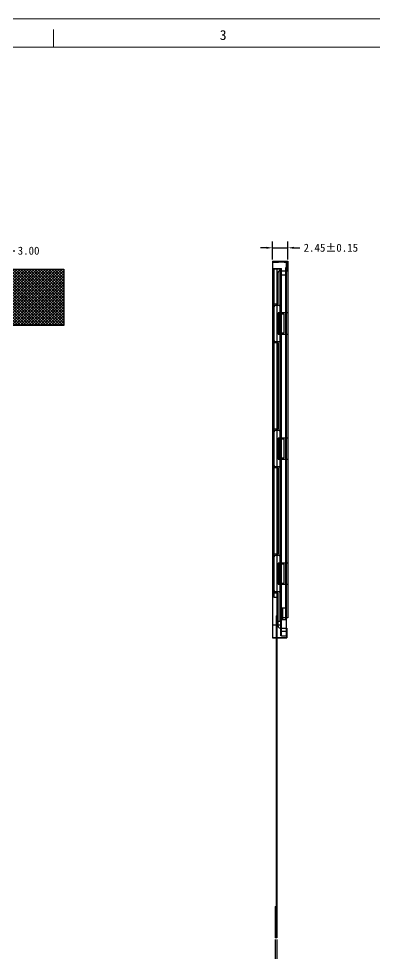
# Model space of a CAD drawing. Header units: millimetres. Extents: x 1912 to 2236, y 228 to 453.
# Drawn here: x 2015.6 to 2072.4, y 303.6 to 453.1 of the extents above; entities that cross this region are included whole.
import ezdxf

# ---------------------------------------------------------------- set-up
doc = ezdxf.new("R2010")
doc.units = ezdxf.units.MM
doc.layers.add('BL', color=255, linetype='Continuous')
doc.styles.get("Standard").update_dxf_attribs({"font": 'txt', "bigfont": 'gbcbig.shx'})
doc.styles.add('宋', font='')
doc.styles.add('宋体', font='')
doc.styles.get('宋').set_extended_font_data('SimSun')
doc.styles.get('宋体').set_extended_font_data('SimSun')
doc.dimstyles.new('ISO-25$0', dxfattribs={"dimscale": 0.8, "dimtxt": 1.6, "dimasz": 1.2, "dimexe": 1.25, "dimexo": 0.3, "dimtad": 0, "dimzin": 1, "dimdsep": 46, "dimtxsty": 'Standard', "dimcen": 2, "dimclrd": 3, "dimclre": 3, "dimclrt": 3, "dimadec": 0, "dimazin": 0, "dimtfac": 1, "dimtmove": 0, "dimatfit": 3, "dimfxl": 0, "dimlwd": -1, "dimarcsym": 0})

# ---------------------------------------------------------------- blocks, each defined once
blk = doc.blocks.new('*D3')
at = {"layer": 'BL', "color": 3, "lineweight": -2}
for p, q in [((2056.13, 414.57), (2056.13, 417.44)), ((2058.58, 414.57), (2058.58, 417.44))]:
    blk.add_line(p, q, dxfattribs=at)
at = {"layer": 'BL', "color": 3}
for p, q in [((2055.17, 416.44), (2054.21, 416.44)), ((2056.13, 416.44), (2058.58, 416.44)), ((2059.54, 416.44), (2060.5, 416.44))]:
    blk.add_line(p, q, dxfattribs=at)
for points in [[(2055.17, 416.28), (2055.17, 416.6), (2056.13, 416.44)], [(2059.54, 416.6), (2059.54, 416.28), (2058.58, 416.44)]]:
    blk.add_solid(points, dxfattribs=at)
at = {"layer": 'Defpoints', "color": 0}
for p in [(2058.58, 416.44), (2056.13, 414.33), (2058.58, 414.33)]:
    blk.add_point(p, dxfattribs=at)
at = {"layer": 'BL', "color": 7, "insert": (2065.45, 416.44), "char_height": 1.28, "attachment_point": 5, "style": '宋'}
blk.add_mtext('2.45%%P0.15', dxfattribs=at)
blk = doc.blocks.new('zw$5F51')
blk.add_line((0, 41.18), (0, -19.08))
at = {"ltscale": 5}
for p, q in [((0, 40.98), (0.95, 40.98)), ((0.95, 41.18), (0.95, 40.98)), ((1.35, 41.18), (1.85, 40.98)), ((1.85, 40.98), (2.3, 40.98)), ((0, 39.96), (1.42, 39.96)), ((1.42, 38.98), (2.1, 38.98)), ((2.1, 40.16), (2.25, 40.16)), ((2.3, 39.63), (2.25, 39.63)), ((1.42, -14.28), (2.1, -14.28)), ((2.25, -16.23), (1.42, -16.23)), ((0, -17), (1.35, -17)), ((2.3, -17.53), (2.25, -17.53)), ((2.25, -18.06), (1.42, -18.06))]:
    blk.add_line(p, q, dxfattribs=at)
at = {"color": 7}
for p, q in [((2.25, -18.78), (2.25, 40.98)), ((2.3, 39.63), (2.3, 41.18)), ((1.42, -18.78), (1.42, 39.96)), ((2.1, -16.23), (2.1, 40.16)), ((2.1, 6.68), (2.3, 6.68)), ((1.62, -16.23), (1.62, -14.28)), ((2.3, -17.53), (2.3, -19.08)), ((2.3, -19.08), (2.3, -17.53)), ((2.3, -19.08), (0, -19.08)), ((1.42, -18.78), (2.3, -18.78))]:
    blk.add_line(p, q, dxfattribs=at)
at = {"color": 5}
blk.add_line((1.35, -18.78), (1.35, 39.96), dxfattribs=at)
at = {"color": 5, "ltscale": 5}
blk.add_line((1.42, -18.78), (1.35, -18.78), dxfattribs=at)
blk.add_lwpolyline([(0, 41.18), (2.3, 41.18)])
blk = doc.blocks.new('werazdf')
at = {"color": 6, "ltscale": 5}
for p, q in [((1527.04, -2654.26), (1529.24, -2654.26)), ((1527.04, -2654.41), (1527.04, -2654.26)), ((1527.04, -2654.41), (1529.09, -2654.41)), ((1529.09, -2654.41), (1529.09, -2655.91)), ((1529.24, -2654.26), (1529.24, -2711.32)), ((1529.24, -2655.91), (1528.04, -2655.91)), ((1528.04, -2707.37), (1528.04, -2711.32)), ((1529.24, -2711.32), (1528.04, -2711.32))]:
    blk.add_line(p, q, dxfattribs=at)
at = {"color": 6}
for p, q in [((1528.04, -2661.17), (1528.04, -2655.91)), ((1527.04, -2666.97), (1527.04, -2661.57)), ((1527.84, -2661.37), (1527.24, -2661.37)), ((1529.24, -2662.57), (1527.69, -2662.57)), ((1527.69, -2662.57), (1527.69, -2665.97)), ((1527.69, -2665.97), (1529.24, -2665.97)), ((1527.84, -2667.17), (1527.24, -2667.17)), ((1528.04, -2681.17), (1528.04, -2667.37)), ((1527.04, -2686.97), (1527.04, -2681.57)), ((1527.84, -2681.37), (1527.24, -2681.37)), ((1529.24, -2682.57), (1527.69, -2682.57)), ((1527.69, -2682.57), (1527.69, -2685.97)), ((1527.69, -2685.97), (1529.24, -2685.97)), ((1527.84, -2687.17), (1527.24, -2687.17)), ((1528.04, -2701.17), (1528.04, -2687.37)), ((1527.04, -2706.97), (1527.04, -2701.57)), ((1527.84, -2701.37), (1527.24, -2701.37)), ((1529.24, -2702.57), (1527.69, -2702.57)), ((1527.69, -2702.57), (1527.69, -2705.97)), ((1527.69, -2705.97), (1529.24, -2705.97)), ((1527.84, -2707.17), (1527.24, -2707.17))]:
    blk.add_line(p, q, dxfattribs=at)
for centre, start, end in [((1527.24, -2661.57), 90, 180), ((1527.84, -2661.17), 270, 0), ((1527.24, -2666.97), 180, 270), ((1527.84, -2667.37), 0, 90), ((1527.24, -2681.57), 90, 180), ((1527.84, -2681.17), 270, 0), ((1527.24, -2686.97), 180, 270), ((1527.84, -2687.37), 0, 90), ((1527.24, -2701.57), 90, 180), ((1527.84, -2701.17), 270, 0), ((1527.24, -2706.97), 180, 270), ((1527.84, -2707.37), 0, 90)]:
    blk.add_arc(centre, 0.2, start, end, dxfattribs=at)
blk = doc.blocks.new('zw$8911')
for p, q in [((0, 45.24), (0, -15.02)), ((2.3, 43.69), (2.3, 45.24)), ((0.9, 38.34), (0.9, 43.39)), ((1.2, 43.69), (2.3, 43.69)), ((2.25, -13.47), (2.25, 43.69)), ((0.9, 38.34), (0, 38.34)), ((1.85, 36.74), (0.95, 36.74)), ((0.95, 36.74), (0.95, 33.74)), ((1.35, 36.74), (1.35, 33.74)), ((1.85, 33.74), (1.85, 36.74)), ((0.95, 33.74), (1.85, 33.74)), ((0.9, 32.14), (0, 32.14)), ((0.9, 32.14), (0.9, 18.34)), ((0.9, 18.34), (0, 18.34)), ((1.85, 16.74), (0.95, 16.74)), ((0.95, 16.74), (0.95, 13.74)), ((1.35, 16.74), (1.35, 13.74)), ((1.85, 13.74), (1.85, 16.74)), ((0.95, 13.74), (1.85, 13.74)), ((0.9, 12.14), (0, 12.14)), ((0.9, 12.14), (0.9, -1.66)), ((0.9, -1.66), (0, -1.66)), ((1.85, -3.26), (0.95, -3.26)), ((0.95, -3.26), (0.95, -6.26)), ((1.35, -3.26), (1.35, -6.26)), ((1.85, -6.26), (1.85, -3.26)), ((0.95, -6.26), (1.85, -6.26)), ((0.9, -7.86), (0, -7.86)), ((0.9, -13.17), (0.9, -7.86)), ((1.2, -13.47), (2.3, -13.47)), ((2.3, -15.02), (2.3, -13.47)), ((0, -15.02), (2.3, -15.02)), ((0.1, -15.02), (2.2, -15.02))]:
    blk.add_line(p, q)
blk.add_lwpolyline([(0, 45.24), (2.3, 45.24)])
for centre, start, end in [((1.2, 43.39), 90, 180), ((1.2, -13.17), 180, 270)]:
    blk.add_arc(centre, 0.3, start, end)
blk.add_blockref('werazdf', (-1526.79, 2699.5))
blk = doc.blocks.new('*D20')
at = {"layer": 'BL', "color": 3, "lineweight": -2}
for p, q in [((2056.53, 305.83), (2056.53, 300.4)), ((2056.83, 305.83), (2056.83, 300.4))]:
    blk.add_line(p, q, dxfattribs=at)
at = {"layer": 'BL', "color": 3}
for p, q in [((2055.57, 301.4), (2054.61, 301.4)), ((2056.83, 301.4), (2056.53, 301.4)), ((2057.79, 301.4), (2058.75, 301.4))]:
    blk.add_line(p, q, dxfattribs=at)
for points in [[(2055.57, 301.24), (2055.57, 301.56), (2056.53, 301.4)], [(2057.79, 301.56), (2057.79, 301.24), (2056.83, 301.4)]]:
    blk.add_solid(points, dxfattribs=at)
at = {"layer": 'Defpoints', "color": 0}
for p in [(2056.53, 306.07), (2056.83, 306.07), (2056.53, 301.4)]:
    blk.add_point(p, dxfattribs=at)
at = {"layer": 'BL', "color": 7, "insert": (2046.46, 301.4), "char_height": 1.28, "attachment_point": 5, "style": '宋'}
blk.add_mtext('PI+FPC=0.30%%P0.03', dxfattribs=at)
blk = doc.blocks.new('*D100')
at = {"layer": 'BL', "color": 3, "lineweight": -2}
for p, q in [((2010.99, 411.55), (2010.99, 416.97)), ((2013.99, 411.55), (2013.99, 416.97))]:
    blk.add_line(p, q, dxfattribs=at)
at = {"layer": 'BL', "color": 3}
for p, q in [((2011.95, 415.97), (2013.03, 415.97)), ((2013.99, 415.97), (2014.95, 415.97))]:
    blk.add_line(p, q, dxfattribs=at)
for points in [[(2011.95, 416.13), (2011.95, 415.81), (2010.99, 415.97)], [(2013.03, 415.81), (2013.03, 416.13), (2013.99, 415.97)]]:
    blk.add_solid(points, dxfattribs=at)
at = {"layer": 'Defpoints', "color": 0}
for p in [(2013.99, 415.97), (2010.99, 411.31), (2013.99, 411.31)]:
    blk.add_point(p, dxfattribs=at)
at = {"layer": 'BL', "color": 7, "insert": (2017.17, 415.97), "char_height": 1.28, "attachment_point": 5, "style": '宋'}
blk.add_mtext('3.00', dxfattribs=at)

msp = doc.modelspace()

# ---------------------------------------------------------------- hatches: boundary and pattern name
h = msp.add_hatch()
h.set_pattern_fill('ANSI37', color=1, scale=0.1, style=0)
h.set_pattern_definition([(45, (14.85132, 11.4241), (-0.224506403, 0.224506403), []), (135, (14.85132, 11.4241), (-0.224506403, -0.224506403), [])])
h.paths.add_polyline_path([(2013.986, 413.009), (2022.786, 413.009), (2022.786, 404.009), (2013.986, 404.009), (2013.986, 405.829), (2013.786, 405.829), (2013.786, 407.429), (2013.986, 407.429)])
h.paths.add_polyline_path([(2013.786, 404.009), (2013.786, 407.429), (2013.986, 407.429), (2013.986, 413.009), (2012.986, 413.009), (2012.986, 412.409), (2012.886, 412.309), (2012.886, 404.009)])

# ---------------------------------------------------------------- linework, layer by layer
at = {"color": 7, "linetype": 'Continuous', "lineweight": 9}
msp.add_line((1911.678, 453.083), (2235.596, 453.083), dxfattribs=at)
at = {"linetype": 'Continuous', "lineweight": 9}
for p, q in [((2021.174, 448.537), (2021.174, 451.378)), ((1916.224, 448.537), (2231.05, 448.537))]:
    msp.add_line(p, q, dxfattribs=at)
at = {"color": 7}
msp.add_lwpolyline([(2002.786, 413.009), (2022.786, 413.009), (2022.786, 404.009), (2002.786, 404.009)], close=True, dxfattribs=at)
at = {"layer": 'BL', "color": 4}
msp.add_line((2056.714, 357.599), (2056.834, 357.599), dxfattribs=at)
at = {"layer": 'BL', "color": 30}
for p, q in [((2056.714, 357.599), (2056.714, 306.069)), ((2056.834, 357.599), (2056.834, 306.069)), ((2056.714, 354.069), (2056.834, 354.069)), ((2056.534, 311.069), (2056.534, 306.069)), ((2056.534, 311.069), (2056.714, 311.069)), ((2056.834, 311.069), (2056.714, 311.069)), ((2056.834, 306.069), (2056.534, 306.069))]:
    msp.add_line(p, q, dxfattribs=at)
at = {"layer": 'BL', "color": 6}
for points in [[(2056.334, 412.809), (2056.184, 412.809), (2056.184, 360.749), (2056.334, 360.749)], [(2057.334, 360.749), (2057.484, 360.749), (2057.484, 412.809), (2057.334, 412.809)]]:
    msp.add_lwpolyline(points, dxfattribs=at)
at = {"layer": 'BL', "color": 4}
msp.add_lwpolyline([(2056.834, 413.009), (2056.834, 356.749), (2057.334, 356.749), (2057.334, 413.009), (2056.334, 413.009), (2056.334, 360.549), (2056.834, 360.549)], dxfattribs=at)

# ---------------------------------------------------------------- block references
at = {"layer": 'BL', "color": 30}
for name, p in [('zw$5F51', (2056.134, 373.148)), ('zw$8911', (2056.134, 369.087))]:
    msp.add_blockref(name, p, dxfattribs=at)

# ---------------------------------------------------------------- texts
at = {"color": 4, "linetype": 'Continuous', "lineweight": 9, "style": '宋体'}
msp.add_text('3', height=1.591, dxfattribs=at).set_placement((2047.701, 449.678))

# ---------------------------------------------------------------- dimensions: what is measured, and where the dimension line sits
at = {"layer": 'BL', "color": 30}
dim = msp.add_linear_dim(base=(2058.584, 416.437), p1=(2056.134, 414.329), p2=(2058.584, 414.329), text='<>%%P0.15', dimstyle='ISO-25$0', override={"dimtxsty": '宋', "dimclrt": 7, "dimarcsym": 1}, dxfattribs=at)
dim.commit()
dim.dimension.update_dxf_attribs({"geometry": '*D3', "text_midpoint": (2065.452, 416.437)})
at = {"layer": 'BL', "color": 2}
dim = msp.add_linear_dim(base=(2013.986, 415.975), p1=(2010.986, 411.309), p2=(2013.986, 411.309), dimstyle='ISO-25$0', override={"dimtxsty": '宋', "dimclrt": 7, "dimarcsym": 1}, dxfattribs=at)
dim.commit()
dim.dimension.update_dxf_attribs({"geometry": '*D100', "text_midpoint": (2017.167, 415.975)})
at = {"layer": 'BL', "color": 30}
dim = msp.add_linear_dim(base=(2056.534, 301.404), p1=(2056.834, 306.069), p2=(2056.534, 306.069), angle=180, text='PI+FPC=<>%%P0.03', dimstyle='ISO-25$0', override={"dimtxsty": '宋', "dimclrt": 7, "dimarcsym": 1}, dxfattribs=at)
dim.commit()
dim.dimension.update_dxf_attribs({"geometry": '*D20', "text_midpoint": (2046.456, 301.404), "dimtype": 160})

doc.saveas('drawing.dxf')
